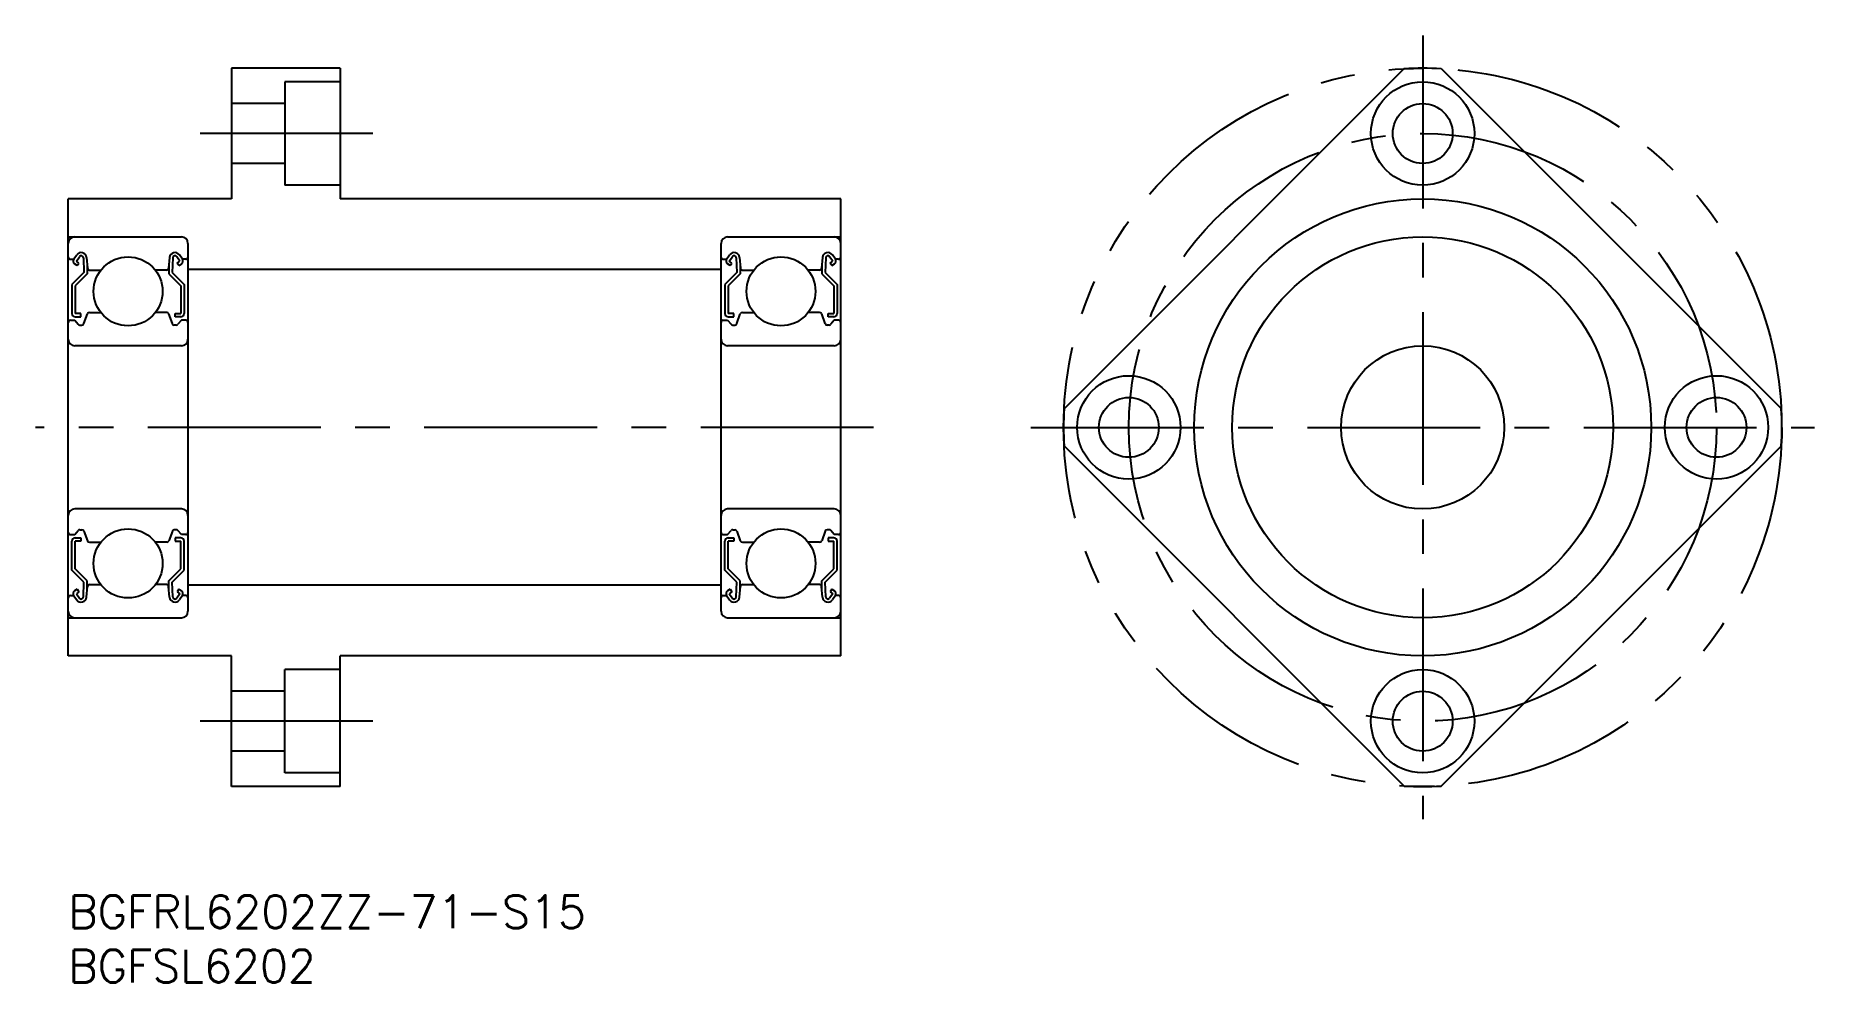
# Model space of a CAD drawing. Extents: x -3 to 160, y -8 to 79.
import ezdxf

# ---------------------------------------------------------------- set-up
doc = ezdxf.new("R2010")
doc.units = 0
doc.header["$LTSCALE"] = 0.5
doc.linetypes.add('CENTER', pattern=[50.8, 31.75, -6.35, 6.35, -6.35])
doc.linetypes.add('PHANTOM', pattern=[63.5, 31.75, -6.35, 6.35, -6.35, 6.35, -6.35])
for name, color, linetype in [('MSM_CENTER', 1, 'CENTER'), ('MSM_CONTINUOUS', 7, 'CONTINUOUS'), ('MSM_IMAGINARY', 6, 'PHANTOM'), ('MSM_PART_NUMBER', 7, 'CONTINUOUS')]:
    doc.layers.add(name, color=color, linetype=linetype)
doc.styles.get("Standard").update_dxf_attribs({"font": 'txt.shx', "height": 2.5, "bigfont": 'bigfont.shx'})

# ---------------------------------------------------------------- blocks, each defined once
blk = doc.blocks.new('*U25')
at = {"layer": 'MSM_PART_NUMBER'}
blk.add_text('BGFRL6202ZZ-71-S15', height=3, dxfattribs=at).set_placement((0, -3))
blk = doc.blocks.new('*U26')
at = {"layer": 'MSM_PART_NUMBER'}
blk.add_text('BGFSL6202', height=3, dxfattribs=at).set_placement((0, -8))

msp = doc.modelspace()

# ---------------------------------------------------------------- linework, layer by layer
at = {"layer": 'MSM_CENTER'}
for p, q in [((124.47, 79), (124.47, 7)), ((28, 70), (12, 70)), ((74, 43), (-3, 43)), ((88.47, 43), (160.47, 43)), ((28, 16), (12, 16))]:
    msp.add_line(p, q, dxfattribs=at)
msp.add_circle((124.47, 43), 27, dxfattribs=at)
at = {"layer": 'MSM_CONTINUOUS'}
for p, q in [((25, 76), (15, 76)), ((15, 76), (15, 64)), ((25, 76), (25, 64)), ((122.78, 75.96), (91.51, 44.69)), ((126.16, 75.96), (157.43, 44.69)), ((19.9, 74.75), (19.9, 65.25)), ((25, 74.75), (19.9, 74.75)), ((19.9, 72.75), (15, 72.75)), ((19.9, 67.25), (15, 67.25)), ((0, 22), (0, 64)), ((15, 64), (0, 64)), ((25, 65.25), (19.9, 65.25)), ((71, 64), (25, 64)), ((71, 22), (71, 64)), ((0, 60.5), (10.4, 60.5)), ((60.6, 60.5), (71, 60.5)), ((11, 59.9), (11, 26.1)), ((60, 26.1), (60, 59.9)), ((0.2, 58.45), (0.5, 58.45)), ((1.44, 57.22), (0.34, 56.12)), ((0.5, 58.45), (0.78, 58.85)), ((0.82, 57.86), (0.57, 58.03)), ((0.75, 58.28), (1.03, 58.68)), ((0.99, 58.1), (0.75, 58.28)), ((0.82, 57.86), (0.99, 58.1)), ((1.39, 58.57), (1.44, 57.22)), ((1.69, 58.6), (1.77, 57.63)), ((1.74, 57.97), (1.74, 57.1)), ((1.97, 57.45), (2.99, 57.45)), ((9.03, 57.45), (8.01, 57.45)), ((9.31, 58.6), (9.23, 57.63)), ((9.26, 57.97), (9.26, 57.1)), ((9.61, 58.57), (9.56, 57.22)), ((9.56, 57.22), (10.66, 56.12)), ((10.25, 58.28), (9.97, 58.68)), ((10.01, 58.1), (10.25, 58.28)), ((10.18, 57.86), (10.01, 58.1)), ((10.18, 57.86), (10.43, 58.03)), ((10.5, 58.45), (10.22, 58.85)), ((10.8, 58.45), (10.5, 58.45)), ((60, 57.5), (11, 57.5)), ((60.2, 58.45), (60.5, 58.45)), ((61.44, 57.22), (60.34, 56.12)), ((60.5, 58.45), (60.78, 58.85)), ((60.82, 57.86), (60.57, 58.03)), ((60.75, 58.28), (61.03, 58.68)), ((60.99, 58.1), (60.75, 58.28)), ((60.82, 57.86), (60.99, 58.1)), ((61.39, 58.57), (61.44, 57.22)), ((61.69, 58.6), (61.77, 57.63)), ((61.74, 57.97), (61.74, 57.1)), ((61.97, 57.45), (62.99, 57.45)), ((69.03, 57.45), (68.01, 57.45)), ((69.31, 58.6), (69.23, 57.63)), ((69.26, 57.97), (69.26, 57.1)), ((69.61, 58.57), (69.56, 57.22)), ((69.56, 57.22), (70.66, 56.12)), ((70.25, 58.28), (69.97, 58.68)), ((70.01, 58.1), (70.25, 58.28)), ((70.18, 57.86), (70.01, 58.1)), ((70.18, 57.86), (70.43, 58.03)), ((70.5, 58.45), (70.22, 58.85)), ((70.8, 58.45), (70.5, 58.45)), ((0.34, 56.12), (0.34, 53.45)), ((1.74, 57.1), (0.64, 56)), ((0.64, 56), (0.64, 53.45)), ((9.26, 57.1), (10.36, 56)), ((10.36, 56), (10.36, 53.45)), ((10.66, 56.12), (10.66, 53.45)), ((60.34, 56.12), (60.34, 53.45)), ((61.74, 57.1), (60.64, 56)), ((60.64, 56), (60.64, 53.45)), ((69.26, 57.1), (70.36, 56)), ((70.36, 56), (70.36, 53.45)), ((70.66, 56.12), (70.66, 53.45)), ((0.2, 52.85), (0.6, 52.85)), ((0.6, 52.85), (0.92, 52.47)), ((1.16, 53.45), (0.64, 53.45)), ((0.64, 53.15), (1.16, 53.15)), ((1.07, 52.4), (1.25, 52.4)), ((1.16, 53.15), (1.16, 53.45)), ((1.43, 52.53), (1.76, 53.42)), ((1.95, 53.55), (2.99, 53.55)), ((9.05, 53.55), (8.01, 53.55)), ((9.57, 52.53), (9.24, 53.42)), ((9.93, 52.4), (9.75, 52.4)), ((9.84, 53.45), (10.36, 53.45)), ((9.84, 53.15), (9.84, 53.45)), ((10.36, 53.15), (9.84, 53.15)), ((10.4, 52.85), (10.08, 52.47)), ((10.8, 52.85), (10.4, 52.85)), ((60.2, 52.85), (60.6, 52.85)), ((60.6, 52.85), (60.92, 52.47)), ((61.16, 53.45), (60.64, 53.45)), ((60.64, 53.15), (61.16, 53.15)), ((61.07, 52.4), (61.25, 52.4)), ((61.16, 53.15), (61.16, 53.45)), ((61.43, 52.53), (61.76, 53.42)), ((61.95, 53.55), (62.99, 53.55)), ((69.05, 53.55), (68.01, 53.55)), ((69.57, 52.53), (69.24, 53.42)), ((69.93, 52.4), (69.75, 52.4)), ((69.84, 53.45), (70.36, 53.45)), ((69.84, 53.15), (69.84, 53.45)), ((70.36, 53.15), (69.84, 53.15)), ((70.4, 52.85), (70.08, 52.47)), ((70.8, 52.85), (70.4, 52.85)), ((10.4, 50.5), (0.6, 50.5)), ((70.4, 50.5), (60.6, 50.5)), ((91.51, 41.31), (122.78, 10.04)), ((126.16, 10.04), (157.43, 41.31)), ((10.4, 35.5), (0.6, 35.5)), ((70.4, 35.5), (60.6, 35.5)), ((0.2, 33.15), (0.6, 33.15)), ((0.6, 33.15), (0.92, 33.53)), ((0.64, 32.85), (1.16, 32.85)), ((1.07, 33.6), (1.25, 33.6)), ((1.16, 32.85), (1.16, 32.55)), ((1.43, 33.47), (1.76, 32.58)), ((9.57, 33.47), (9.24, 32.58)), ((9.93, 33.6), (9.75, 33.6)), ((10.36, 32.85), (9.84, 32.85)), ((9.84, 32.85), (9.84, 32.55)), ((10.4, 33.15), (10.08, 33.53)), ((10.8, 33.15), (10.4, 33.15)), ((60.2, 33.15), (60.6, 33.15)), ((60.6, 33.15), (60.92, 33.53)), ((60.64, 32.85), (61.16, 32.85)), ((61.07, 33.6), (61.25, 33.6)), ((61.16, 32.85), (61.16, 32.55)), ((61.43, 33.47), (61.76, 32.58)), ((69.57, 33.47), (69.24, 32.58)), ((69.93, 33.6), (69.75, 33.6)), ((70.36, 32.85), (69.84, 32.85)), ((69.84, 32.85), (69.84, 32.55)), ((70.4, 33.15), (70.08, 33.53)), ((70.8, 33.15), (70.4, 33.15)), ((0.34, 29.88), (0.34, 32.55)), ((0.64, 30), (0.64, 32.55)), ((1.16, 32.55), (0.64, 32.55)), ((1.95, 32.45), (2.99, 32.45)), ((9.05, 32.45), (8.01, 32.45)), ((9.84, 32.55), (10.36, 32.55)), ((10.36, 30), (10.36, 32.55)), ((10.66, 29.88), (10.66, 32.55)), ((60.34, 29.88), (60.34, 32.55)), ((60.64, 30), (60.64, 32.55)), ((61.16, 32.55), (60.64, 32.55)), ((61.95, 32.45), (62.99, 32.45)), ((69.05, 32.45), (68.01, 32.45)), ((69.84, 32.55), (70.36, 32.55)), ((70.36, 30), (70.36, 32.55)), ((70.66, 29.88), (70.66, 32.55)), ((1.44, 28.78), (0.34, 29.88)), ((1.74, 28.9), (0.64, 30)), ((9.26, 28.9), (10.36, 30)), ((9.56, 28.78), (10.66, 29.88)), ((61.44, 28.78), (60.34, 29.88)), ((61.74, 28.9), (60.64, 30)), ((69.26, 28.9), (70.36, 30)), ((69.56, 28.78), (70.66, 29.88)), ((0.82, 28.14), (0.57, 27.97)), ((0.99, 27.9), (0.75, 27.72)), ((0.82, 28.14), (0.99, 27.9)), ((1.39, 27.43), (1.44, 28.78)), ((1.69, 27.4), (1.77, 28.37)), ((1.74, 28.03), (1.74, 28.9)), ((1.97, 28.55), (2.99, 28.55)), ((9.03, 28.55), (8.01, 28.55)), ((9.31, 27.4), (9.23, 28.37)), ((9.26, 28.03), (9.26, 28.9)), ((9.61, 27.43), (9.56, 28.78)), ((10.18, 28.14), (10.01, 27.9)), ((10.01, 27.9), (10.25, 27.72)), ((10.18, 28.14), (10.43, 27.97)), ((60, 28.5), (11, 28.5)), ((60.82, 28.14), (60.57, 27.97)), ((60.99, 27.9), (60.75, 27.72)), ((60.82, 28.14), (60.99, 27.9)), ((61.39, 27.43), (61.44, 28.78)), ((61.69, 27.4), (61.77, 28.37)), ((61.74, 28.03), (61.74, 28.9)), ((61.97, 28.55), (62.99, 28.55)), ((69.03, 28.55), (68.01, 28.55)), ((69.31, 27.4), (69.23, 28.37)), ((69.26, 28.03), (69.26, 28.9)), ((69.61, 27.43), (69.56, 28.78)), ((70.18, 28.14), (70.01, 27.9)), ((70.01, 27.9), (70.25, 27.72)), ((70.18, 28.14), (70.43, 27.97)), ((0.2, 27.55), (0.5, 27.55)), ((0.5, 27.55), (0.78, 27.15)), ((0.75, 27.72), (1.03, 27.32)), ((10.25, 27.72), (9.97, 27.32)), ((10.5, 27.55), (10.22, 27.15)), ((10.8, 27.55), (10.5, 27.55)), ((60.2, 27.55), (60.5, 27.55)), ((60.5, 27.55), (60.78, 27.15)), ((60.75, 27.72), (61.03, 27.32)), ((70.25, 27.72), (69.97, 27.32)), ((70.5, 27.55), (70.22, 27.15)), ((70.8, 27.55), (70.5, 27.55)), ((0, 25.5), (10.4, 25.5)), ((60.6, 25.5), (71, 25.5)), ((15, 22), (0, 22)), ((15, 10), (15, 22)), ((71, 22), (25, 22)), ((25, 10), (25, 22)), ((19.9, 11.25), (19.9, 20.75)), ((25, 20.75), (19.9, 20.75)), ((19.9, 18.75), (15, 18.75)), ((19.9, 13.25), (15, 13.25)), ((25, 10), (15, 10)), ((25, 11.25), (19.9, 11.25))]:
    msp.add_line(p, q, dxfattribs=at)
for centre, radius in [((124.47, 70), 4.75), ((124.47, 70), 2.75), ((124.47, 43), 21), ((124.47, 43), 17.5), ((5.5, 55.5), 3.17), ((65.5, 55.5), 3.17), ((124.47, 43), 7.5), ((97.47, 43), 4.75), ((151.47, 43), 4.75), ((97.47, 43), 2.75), ((151.47, 43), 2.75), ((5.5, 30.5), 3.17), ((65.5, 30.5), 3.17), ((124.47, 16), 4.75), ((124.47, 16), 2.75)]:
    msp.add_circle(centre, radius, dxfattribs=at)
for centre, radius, start, end in [((124.47, 43), 33, 87.0617, 92.9383), ((0.6, 59.9), 0.6, 90, 180), ((10.4, 59.9), 0.6, 0, 90), ((60.6, 59.9), 0.6, 90, 180), ((70.4, 59.9), 0.6, 0, 90), ((1.19, 58.56), 0.5, 5.065, 144.9356), ((9.81, 58.56), 0.5, 35.0644, 174.935), ((61.19, 58.56), 0.5, 5.065, 144.9356), ((69.81, 58.56), 0.5, 35.0644, 174.935), ((0.2, 58.65), 0.2, 180, 270), ((0.75, 58.28), 0.3, 144.9356, 235.0377), ((1.19, 58.57), 0.2, 2.1312, 144.9367), ((1.97, 57.65), 0.2, 185.065, 270), ((9.03, 57.65), 0.2, 270, 354.935), ((9.81, 58.57), 0.2, 35.0633, 177.8688), ((10.25, 58.28), 0.3, 304.9623, 35.0644), ((10.8, 58.65), 0.2, 270, 0), ((60.2, 58.65), 0.2, 180, 270), ((60.75, 58.28), 0.3, 144.9356, 235.0377), ((61.19, 58.57), 0.2, 2.1312, 144.9367), ((61.97, 57.65), 0.2, 185.065, 270), ((69.03, 57.65), 0.2, 270, 354.935), ((69.81, 58.57), 0.2, 35.0633, 177.8688), ((70.25, 58.28), 0.3, 304.9623, 35.0644), ((70.8, 58.65), 0.2, 270, 0), ((0.2, 52.65), 0.2, 90, 180), ((0.64, 53.45), 0.3, 180, 270), ((1.07, 52.6), 0.2, 219.997, 270), ((1.25, 52.6), 0.2, 270, 339.9703), ((1.95, 53.35), 0.2, 90, 159.9703), ((9.05, 53.35), 0.2, 20.0297, 90), ((9.75, 52.6), 0.2, 200.0297, 270), ((9.93, 52.6), 0.2, 270, 320.003), ((10.36, 53.45), 0.3, 270, 0), ((10.8, 52.65), 0.2, 0, 90), ((60.2, 52.65), 0.2, 90, 180), ((60.64, 53.45), 0.3, 180, 270), ((61.07, 52.6), 0.2, 219.997, 270), ((61.25, 52.6), 0.2, 270, 339.9703), ((61.95, 53.35), 0.2, 90, 159.9703), ((69.05, 53.35), 0.2, 20.0297, 90), ((69.75, 52.6), 0.2, 200.0297, 270), ((69.93, 52.6), 0.2, 270, 320.003), ((70.36, 53.45), 0.3, 270, 0), ((70.8, 52.65), 0.2, 0, 90), ((0.6, 51.1), 0.6, 180, 270), ((10.4, 51.1), 0.6, 270, 0), ((60.6, 51.1), 0.6, 180, 270), ((70.4, 51.1), 0.6, 270, 0), ((124.47, 43), 33, 177.0617, 182.9383), ((124.47, 43), 33, 357.0617, 2.9383), ((0.6, 34.9), 0.6, 90, 180), ((10.4, 34.9), 0.6, 360, 90), ((60.6, 34.9), 0.6, 90, 180), ((70.4, 34.9), 0.6, 360, 90), ((0.2, 33.35), 0.2, 180, 270), ((0.64, 32.55), 0.3, 90, 180), ((1.07, 33.4), 0.2, 90, 140.003), ((1.25, 33.4), 0.2, 20.0297, 90), ((9.75, 33.4), 0.2, 90, 159.9703), ((9.93, 33.4), 0.2, 39.997, 90), ((10.36, 32.55), 0.3, 0, 90), ((10.8, 33.35), 0.2, 270, 0), ((60.2, 33.35), 0.2, 180, 270), ((60.64, 32.55), 0.3, 90, 180), ((61.07, 33.4), 0.2, 90, 140.003), ((61.25, 33.4), 0.2, 20.0297, 90), ((69.75, 33.4), 0.2, 90, 159.9703), ((69.93, 33.4), 0.2, 39.997, 90), ((70.36, 32.55), 0.3, 0, 90), ((70.8, 33.35), 0.2, 270, 0), ((1.95, 32.65), 0.2, 200.0297, 270), ((9.05, 32.65), 0.2, 270, 339.9703), ((61.95, 32.65), 0.2, 200.0297, 270), ((69.05, 32.65), 0.2, 270, 339.9703), ((0.75, 27.72), 0.3, 124.9623, 215.0644), ((1.97, 28.35), 0.2, 90, 174.935), ((9.03, 28.35), 0.2, 5.065, 90), ((10.25, 27.72), 0.3, 324.9356, 55.0377), ((60.75, 27.72), 0.3, 124.9623, 215.0644), ((61.97, 28.35), 0.2, 90, 174.935), ((69.03, 28.35), 0.2, 5.065, 90), ((70.25, 27.72), 0.3, 324.9356, 55.0377), ((0.2, 27.35), 0.2, 90, 180), ((1.19, 27.44), 0.5, 215.0644, 354.935), ((1.19, 27.43), 0.2, 215.0633, 357.8688), ((9.81, 27.44), 0.5, 185.065, 324.9356), ((9.81, 27.43), 0.2, 182.1312, 324.9367), ((10.8, 27.35), 0.2, 0, 90), ((60.2, 27.35), 0.2, 90, 180), ((61.19, 27.44), 0.5, 215.0644, 354.935), ((61.19, 27.43), 0.2, 215.0633, 357.8688), ((69.81, 27.44), 0.5, 185.065, 324.9356), ((69.81, 27.43), 0.2, 182.1312, 324.9367), ((70.8, 27.35), 0.2, 0, 90), ((0.6, 26.1), 0.6, 180, 270), ((10.4, 26.1), 0.6, 270, 0), ((60.6, 26.1), 0.6, 180, 270), ((70.4, 26.1), 0.6, 270, 0), ((124.47, 43), 33, 267.0617, 272.9383)]:
    msp.add_arc(centre, radius, start, end, dxfattribs=at)
at = {"layer": 'MSM_IMAGINARY'}
msp.add_circle((124.47, 43), 33, dxfattribs=at)

# ---------------------------------------------------------------- block references
at = {"layer": 'MSM_CONTINUOUS'}
for name in ['*U25', '*U26']:
    msp.add_blockref(name, (0, 0), dxfattribs=at)

doc.saveas('drawing.dxf')
